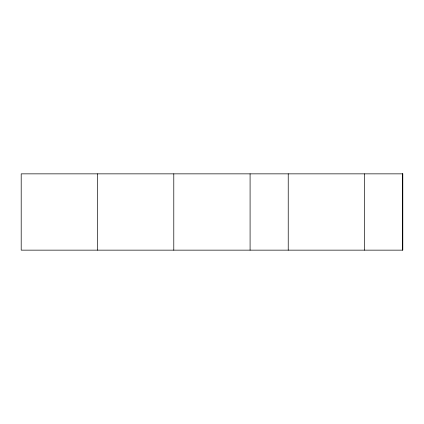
<?xml version="1.0" encoding="UTF-8"?>
<svg xmlns="http://www.w3.org/2000/svg" width="424" height="424" viewBox="0 0 424 424"><rect width="100%" height="100%" fill="white"/><g stroke="black" fill="none" stroke-linecap="round" stroke-linejoin="round"><path stroke-width="0.64" d="M402.673 173.851L402.673 250.149M364.523 173.851L364.523 250.149M288.23 173.851L288.23 250.149M250.086 173.851L250.086 250.149M173.787 173.851L173.787 250.149M97.493 173.851L97.493 250.149M402.8 173.851L21.2 173.851L21.2 250.149L402.8 250.149L402.8 173.851"/></g></svg>
